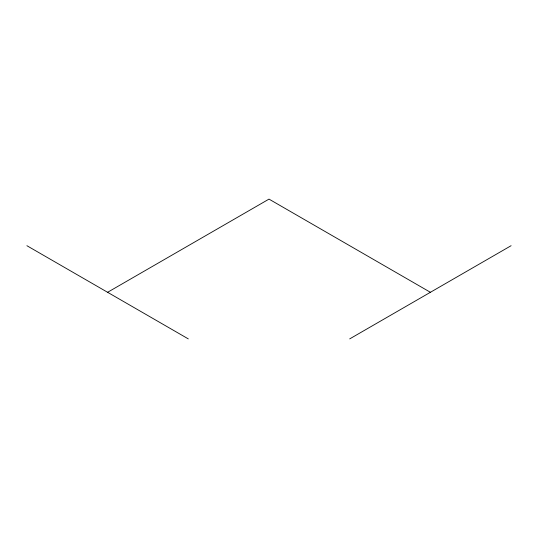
<?xml version="1.0" encoding="UTF-8"?>
<svg xmlns="http://www.w3.org/2000/svg" width="538" height="538" viewBox="0 0 538 538"><rect width="100%" height="100%" fill="white"/><g stroke="black" fill="none" stroke-linecap="round" stroke-linejoin="round"><path stroke-width="0.81" d="M107.6 292.295L269 199.114L430.4 292.295M349.7 338.886L511.1 245.705M26.9 245.705L188.3 338.886"/></g></svg>
